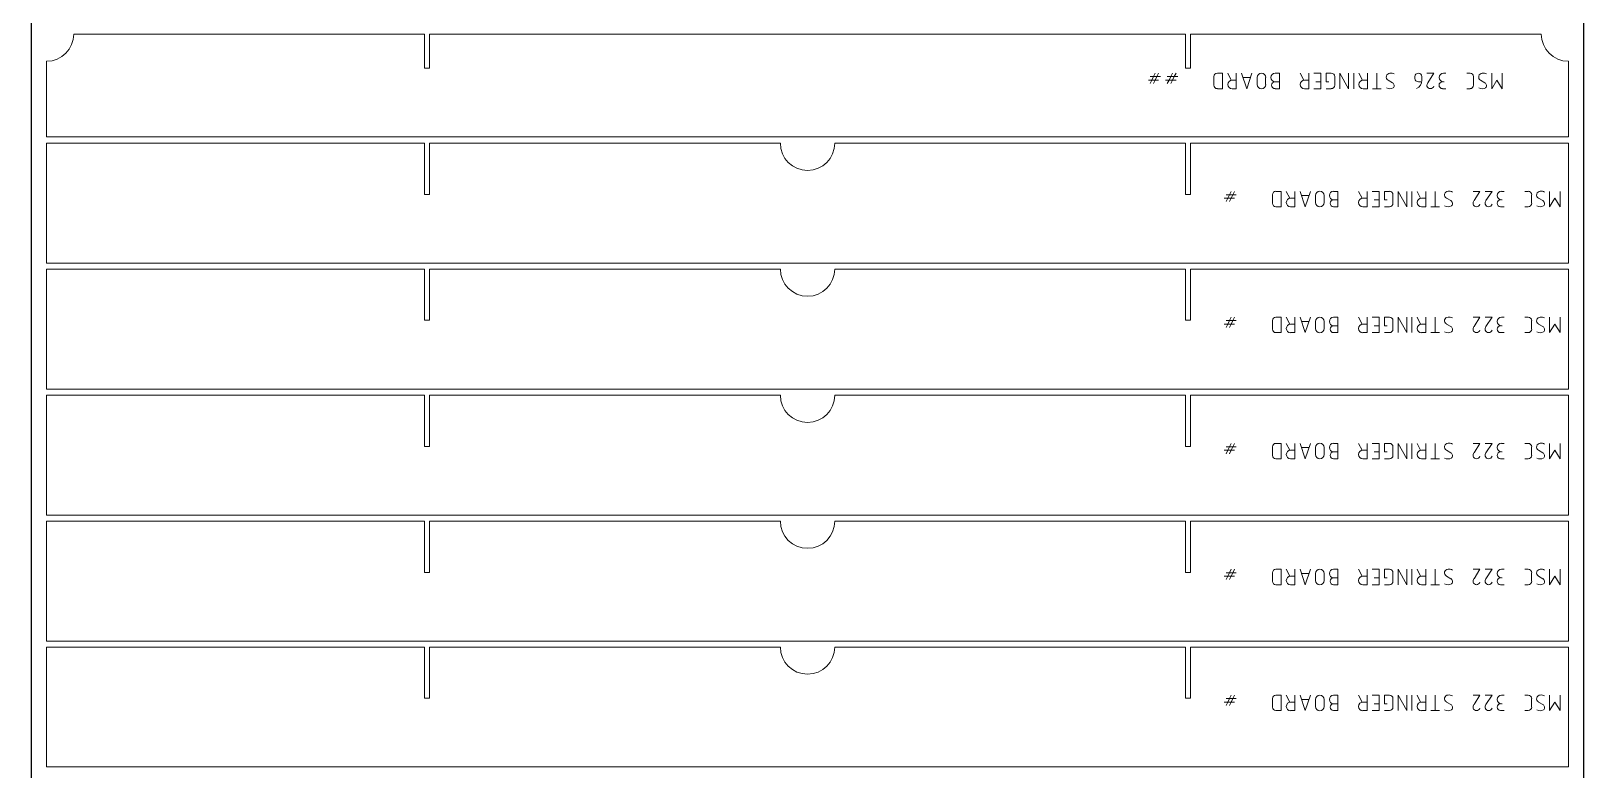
# Model space of a CAD drawing. Header units: millimetres. Extents: x 352 to 5752, y 371 to 2371.
# Drawn here: x 2552 to 3552, y 1351 to 1827 of the extents above; entities that cross this region are included whole.
import ezdxf

# ---------------------------------------------------------------- set-up
doc = ezdxf.new("R2010")
doc.units = ezdxf.units.MM
doc.layers.add('IV_MARK_SURFACE', color=2, linetype='Continuous', lineweight=5)
doc.layers.add('IV_OUTER_PROFILE', color=7, linetype='Continuous', lineweight=5)

msp = doc.modelspace()

# ---------------------------------------------------------------- linework, layer by layer
msp.add_lwpolyline([(2552.5, 371.2), (3552.5, 371.2), (3552.5, 2371.2), (2552.5, 2371.2)], close=True)
at = {"layer": 'IV_MARK_SURFACE'}
for p, q in [((3274.2, 1795.2), (3272, 1795.2)), ((3273.1, 1797.4), (3275.3, 1797.4)), ((3273.1, 1793), (3274.2, 1795.2)), ((3274.2, 1795.2), (3275.3, 1797.4)), ((3276.4, 1795.2), (3274.2, 1795.2)), ((3275.3, 1797.4), (3276.4, 1799.6)), ((3275.3, 1797.4), (3277.5, 1797.4)), ((3276.4, 1795.2), (3275.3, 1793)), ((3277.5, 1797.4), (3276.4, 1795.2)), ((3278.6, 1795.2), (3276.4, 1795.2)), ((3278.6, 1799.6), (3277.5, 1797.4)), ((3277.5, 1797.4), (3279.8, 1797.4)), ((3285.3, 1795.2), (3283.1, 1795.2)), ((3284.2, 1797.4), (3286.4, 1797.4)), ((3284.2, 1793), (3285.3, 1795.2)), ((3285.3, 1795.2), (3286.4, 1797.4)), ((3287.5, 1795.2), (3285.3, 1795.2)), ((3286.4, 1797.4), (3287.5, 1799.6)), ((3286.4, 1797.4), (3288.6, 1797.4)), ((3287.5, 1795.2), (3286.4, 1793)), ((3288.6, 1797.4), (3287.5, 1795.2)), ((3289.8, 1795.2), (3287.5, 1795.2)), ((3289.8, 1799.6), (3288.6, 1797.4)), ((3288.6, 1797.4), (3290.9, 1797.4)), ((3314.2, 1797.4), (3314.2, 1791.9)), ((3319.8, 1799.6), (3316.4, 1799.6)), ((3319.8, 1789.6), (3319.8, 1799.6)), ((3325.3, 1795.2), (3323.1, 1799.6)), ((3325.9, 1795.2), (3328.6, 1795.2)), ((3328.6, 1799.6), (3328.6, 1795.2)), ((3328.6, 1795.2), (3328.6, 1789.6)), ((3332, 1799.6), (3335.3, 1789.6)), ((3337.5, 1796.9), (3333.1, 1796.9)), ((3335.3, 1789.6), (3338.6, 1799.6)), ((3342, 1796.9), (3342, 1792.4)), ((3347.5, 1792.4), (3347.5, 1796.9)), ((3353.6, 1799.6), (3356.4, 1799.6)), ((3353.6, 1794.1), (3356.4, 1794.1)), ((3356.4, 1799.6), (3356.4, 1794.1)), ((3356.4, 1794.1), (3356.4, 1789.6)), ((3372, 1795.2), (3369.8, 1799.6)), ((3372.5, 1795.2), (3375.3, 1795.2)), ((3375.3, 1799.6), (3375.3, 1795.2)), ((3375.3, 1795.2), (3375.3, 1789.6)), ((3378.6, 1799.6), (3383.1, 1799.6)), ((3383.1, 1794.1), (3379.8, 1794.1)), ((3383.1, 1799.6), (3383.1, 1794.1)), ((3383.1, 1794.1), (3383.1, 1789.6)), ((3389.8, 1799.6), (3386.4, 1799.6)), ((3386.4, 1799.6), (3386.4, 1794.1)), ((3386.4, 1794.1), (3388.1, 1794.1)), ((3392, 1791.9), (3392, 1797.4)), ((3400.9, 1789.6), (3395.3, 1799.6)), ((3395.3, 1799.6), (3395.3, 1789.6)), ((3400.9, 1799.6), (3400.9, 1789.6)), ((3404.2, 1799.6), (3404.2, 1789.6)), ((3409.8, 1795.2), (3407.5, 1799.6)), ((3410.3, 1795.2), (3413.1, 1795.2)), ((3413.1, 1799.6), (3413.1, 1795.2)), ((3413.1, 1795.2), (3413.1, 1789.6)), ((3419.2, 1799.6), (3419.2, 1789.6)), ((3426.4, 1795.2), (3429.2, 1793.5)), ((3443.6, 1797.4), (3443.6, 1796.3)), ((3445.9, 1794.1), (3447.5, 1794.1)), ((3448.1, 1795.2), (3448.1, 1797.4)), ((3451.4, 1799.6), (3455.9, 1799.6)), ((3455.9, 1799.6), (3452, 1793.5)), ((3463.6, 1799.6), (3462, 1799.6)), ((3462, 1794.1), (3462.5, 1794.1)), ((3477, 1799.6), (3479.2, 1799.6)), ((3481.4, 1797.4), (3481.4, 1791.9)), ((3485.9, 1795.2), (3488.6, 1793.5)), ((3493.1, 1789.6), (3493.1, 1799.6)), ((3496.4, 1795.2), (3493.1, 1789.6)), ((3499.8, 1789.6), (3496.4, 1795.2)), ((3499.8, 1799.6), (3499.8, 1789.6)), ((3316.4, 1789.6), (3319.8, 1789.6)), ((3328.6, 1789.6), (3325.9, 1789.6)), ((3356.4, 1789.6), (3353.6, 1789.6)), ((3375.3, 1789.6), (3372.5, 1789.6)), ((3383.1, 1789.6), (3378.6, 1789.6)), ((3386.4, 1789.6), (3389.8, 1789.6)), ((3413.1, 1789.6), (3410.3, 1789.6)), ((3419.2, 1789.6), (3416.4, 1789.6)), ((3422, 1789.6), (3419.2, 1789.6)), ((3461.4, 1789.6), (3463.6, 1789.6)), ((3479.2, 1789.6), (3477, 1789.6)), ((3322, 1721.4), (3324.2, 1721.4)), ((3323.1, 1719.2), (3324.2, 1721.4)), ((3324.2, 1721.4), (3325.3, 1723.6)), ((3324.2, 1721.4), (3326.4, 1721.4)), ((3326.4, 1721.4), (3325.3, 1719.2)), ((3327.5, 1723.6), (3326.4, 1721.4)), ((3326.4, 1721.4), (3328.6, 1721.4)), ((3351.9, 1721.4), (3351.9, 1715.9)), ((3357.5, 1723.6), (3354.1, 1723.6)), ((3357.5, 1713.7), (3357.5, 1723.6)), ((3363, 1719.2), (3360.8, 1723.6)), ((3366.3, 1723.6), (3366.3, 1719.2)), ((3369.7, 1723.6), (3373, 1713.7)), ((3375.2, 1720.9), (3370.8, 1720.9)), ((3373, 1713.7), (3376.3, 1723.6)), ((3379.6, 1720.9), (3379.6, 1716.4)), ((3385.2, 1716.4), (3385.2, 1720.9)), ((3391.3, 1723.6), (3394.1, 1723.6)), ((3394.1, 1723.6), (3394.1, 1718.1)), ((3409.6, 1719.2), (3407.4, 1723.6)), ((3412.9, 1723.6), (3412.9, 1719.2)), ((3416.2, 1723.6), (3420.7, 1723.6)), ((3420.7, 1723.6), (3420.7, 1718.1)), ((3427.3, 1723.6), (3424, 1723.6)), ((3424, 1723.6), (3424, 1718.1)), ((3429.5, 1715.9), (3429.5, 1721.4)), ((3438.4, 1713.7), (3432.9, 1723.6)), ((3432.9, 1723.6), (3432.9, 1713.7)), ((3438.4, 1723.6), (3438.4, 1713.7)), ((3441.7, 1723.6), (3441.7, 1713.7)), ((3447.3, 1719.2), (3445.1, 1723.6)), ((3450.6, 1723.6), (3450.6, 1719.2)), ((3456.7, 1723.6), (3456.7, 1713.7)), ((3481.1, 1723.6), (3485.5, 1723.6)), ((3485.5, 1723.6), (3481.7, 1717.6)), ((3488.9, 1723.6), (3493.3, 1723.6)), ((3493.3, 1723.6), (3489.4, 1717.6)), ((3501.1, 1723.6), (3499.4, 1723.6)), ((3514.4, 1723.6), (3516.6, 1723.6)), ((3518.8, 1721.4), (3518.8, 1715.9)), ((3530.4, 1713.7), (3530.4, 1723.6)), ((3537.1, 1723.6), (3537.1, 1713.7)), ((3323.1, 1719.2), (3320.9, 1719.2)), ((3322, 1717), (3323.1, 1719.2)), ((3325.3, 1719.2), (3323.1, 1719.2)), ((3325.3, 1719.2), (3324.2, 1717)), ((3327.5, 1719.2), (3325.3, 1719.2)), ((3354.1, 1713.7), (3357.5, 1713.7)), ((3363.6, 1719.2), (3366.3, 1719.2)), ((3366.3, 1713.7), (3363.6, 1713.7)), ((3366.3, 1719.2), (3366.3, 1713.7)), ((3391.3, 1718.1), (3394.1, 1718.1)), ((3394.1, 1713.7), (3391.3, 1713.7)), ((3394.1, 1718.1), (3394.1, 1713.7)), ((3410.1, 1719.2), (3412.9, 1719.2)), ((3412.9, 1713.7), (3410.1, 1713.7)), ((3412.9, 1719.2), (3412.9, 1713.7)), ((3420.7, 1713.7), (3416.2, 1713.7)), ((3420.7, 1718.1), (3417.3, 1718.1)), ((3420.7, 1718.1), (3420.7, 1713.7)), ((3424, 1718.1), (3425.7, 1718.1)), ((3424, 1713.7), (3427.3, 1713.7)), ((3447.8, 1719.2), (3450.6, 1719.2)), ((3450.6, 1713.7), (3447.8, 1713.7)), ((3450.6, 1719.2), (3450.6, 1713.7)), ((3456.7, 1713.7), (3453.9, 1713.7)), ((3459.5, 1713.7), (3456.7, 1713.7)), ((3463.9, 1719.2), (3466.7, 1717.6)), ((3498.8, 1713.7), (3501.1, 1713.7)), ((3499.4, 1718.1), (3499.9, 1718.1)), ((3516.6, 1713.7), (3514.4, 1713.7)), ((3523.2, 1719.2), (3526, 1717.6)), ((3533.8, 1719.2), (3530.4, 1713.7)), ((3537.1, 1713.7), (3533.8, 1719.2)), ((3322, 1640.4), (3324.2, 1640.4)), ((3323.1, 1638.2), (3324.2, 1640.4)), ((3324.2, 1640.4), (3325.3, 1642.6)), ((3324.2, 1640.4), (3326.4, 1640.4)), ((3326.4, 1640.4), (3325.3, 1638.2)), ((3327.5, 1642.6), (3326.4, 1640.4)), ((3326.4, 1640.4), (3328.6, 1640.4)), ((3351.9, 1640.4), (3351.9, 1634.9)), ((3357.5, 1642.6), (3354.1, 1642.6)), ((3357.5, 1632.7), (3357.5, 1642.6)), ((3363, 1638.2), (3360.8, 1642.6)), ((3366.3, 1642.6), (3366.3, 1638.2)), ((3369.7, 1642.6), (3373, 1632.7)), ((3373, 1632.7), (3376.3, 1642.6)), ((3391.3, 1642.6), (3394.1, 1642.6)), ((3394.1, 1642.6), (3394.1, 1637.1)), ((3409.6, 1638.2), (3407.4, 1642.6)), ((3412.9, 1642.6), (3412.9, 1638.2)), ((3416.2, 1642.6), (3420.7, 1642.6)), ((3420.7, 1642.6), (3420.7, 1637.1)), ((3427.3, 1642.6), (3424, 1642.6)), ((3424, 1642.6), (3424, 1637.1)), ((3429.5, 1634.9), (3429.5, 1640.4)), ((3438.4, 1632.7), (3432.9, 1642.6)), ((3432.9, 1642.6), (3432.9, 1632.7)), ((3438.4, 1642.6), (3438.4, 1632.7)), ((3441.7, 1642.6), (3441.7, 1632.7)), ((3447.3, 1638.2), (3445.1, 1642.6)), ((3450.6, 1642.6), (3450.6, 1638.2)), ((3456.7, 1642.6), (3456.7, 1632.7)), ((3481.1, 1642.6), (3485.5, 1642.6)), ((3485.5, 1642.6), (3481.7, 1636.6)), ((3488.9, 1642.6), (3493.3, 1642.6)), ((3493.3, 1642.6), (3489.4, 1636.6)), ((3501.1, 1642.6), (3499.4, 1642.6)), ((3514.4, 1642.6), (3516.6, 1642.6)), ((3518.8, 1640.4), (3518.8, 1634.9)), ((3530.4, 1632.7), (3530.4, 1642.6)), ((3537.1, 1642.6), (3537.1, 1632.7)), ((3323.1, 1638.2), (3320.9, 1638.2)), ((3322, 1636), (3323.1, 1638.2)), ((3325.3, 1638.2), (3323.1, 1638.2)), ((3325.3, 1638.2), (3324.2, 1636)), ((3327.5, 1638.2), (3325.3, 1638.2)), ((3354.1, 1632.7), (3357.5, 1632.7)), ((3363.6, 1638.2), (3366.3, 1638.2)), ((3366.3, 1632.7), (3363.6, 1632.7)), ((3366.3, 1638.2), (3366.3, 1632.7)), ((3375.2, 1639.9), (3370.8, 1639.9)), ((3379.6, 1639.9), (3379.6, 1635.4)), ((3385.2, 1635.4), (3385.2, 1639.9)), ((3391.3, 1637.1), (3394.1, 1637.1)), ((3394.1, 1632.7), (3391.3, 1632.7)), ((3394.1, 1637.1), (3394.1, 1632.7)), ((3410.1, 1638.2), (3412.9, 1638.2)), ((3412.9, 1632.7), (3410.1, 1632.7)), ((3412.9, 1638.2), (3412.9, 1632.7)), ((3420.7, 1632.7), (3416.2, 1632.7)), ((3420.7, 1637.1), (3417.3, 1637.1)), ((3420.7, 1637.1), (3420.7, 1632.7)), ((3424, 1637.1), (3425.7, 1637.1)), ((3424, 1632.7), (3427.3, 1632.7)), ((3447.8, 1638.2), (3450.6, 1638.2)), ((3450.6, 1632.7), (3447.8, 1632.7)), ((3450.6, 1638.2), (3450.6, 1632.7)), ((3456.7, 1632.7), (3453.9, 1632.7)), ((3459.5, 1632.7), (3456.7, 1632.7)), ((3463.9, 1638.2), (3466.7, 1636.6)), ((3498.8, 1632.7), (3501.1, 1632.7)), ((3499.4, 1637.1), (3499.9, 1637.1)), ((3516.6, 1632.7), (3514.4, 1632.7)), ((3523.2, 1638.2), (3526, 1636.6)), ((3533.8, 1638.2), (3530.4, 1632.7)), ((3537.1, 1632.7), (3533.8, 1638.2)), ((3324.2, 1559.2), (3325.3, 1561.4)), ((3327.5, 1561.4), (3326.4, 1559.2)), ((3357.5, 1561.4), (3354.1, 1561.4)), ((3357.5, 1551.5), (3357.5, 1561.4)), ((3363, 1557), (3360.8, 1561.4)), ((3366.3, 1561.4), (3366.3, 1557)), ((3369.7, 1561.4), (3373, 1551.5)), ((3373, 1551.5), (3376.3, 1561.4)), ((3391.3, 1561.4), (3394.1, 1561.4)), ((3394.1, 1561.4), (3394.1, 1555.9)), ((3409.6, 1557), (3407.4, 1561.4)), ((3412.9, 1561.4), (3412.9, 1557)), ((3416.2, 1561.4), (3420.7, 1561.4)), ((3420.7, 1561.4), (3420.7, 1555.9)), ((3427.3, 1561.4), (3424, 1561.4)), ((3424, 1561.4), (3424, 1555.9)), ((3438.4, 1551.5), (3432.9, 1561.4)), ((3432.9, 1561.4), (3432.9, 1551.5)), ((3438.4, 1561.4), (3438.4, 1551.5)), ((3441.7, 1561.4), (3441.7, 1551.5)), ((3447.3, 1557), (3445.1, 1561.4)), ((3450.6, 1561.4), (3450.6, 1557)), ((3456.7, 1561.4), (3456.7, 1551.5)), ((3481.1, 1561.4), (3485.5, 1561.4)), ((3485.5, 1561.4), (3481.7, 1555.3)), ((3488.9, 1561.4), (3493.3, 1561.4)), ((3493.3, 1561.4), (3489.4, 1555.3)), ((3501.1, 1561.4), (3499.4, 1561.4)), ((3514.4, 1561.4), (3516.6, 1561.4)), ((3530.4, 1551.5), (3530.4, 1561.4)), ((3537.1, 1561.4), (3537.1, 1551.5)), ((3323.1, 1557), (3320.9, 1557)), ((3322, 1559.2), (3324.2, 1559.2)), ((3322, 1554.8), (3323.1, 1557)), ((3323.1, 1557), (3324.2, 1559.2)), ((3325.3, 1557), (3323.1, 1557)), ((3324.2, 1559.2), (3326.4, 1559.2)), ((3325.3, 1557), (3324.2, 1554.8)), ((3326.4, 1559.2), (3325.3, 1557)), ((3327.5, 1557), (3325.3, 1557)), ((3326.4, 1559.2), (3328.6, 1559.2)), ((3351.9, 1559.2), (3351.9, 1553.7)), ((3354.1, 1551.5), (3357.5, 1551.5)), ((3363.6, 1557), (3366.3, 1557)), ((3366.3, 1551.5), (3363.6, 1551.5)), ((3366.3, 1557), (3366.3, 1551.5)), ((3375.2, 1558.7), (3370.8, 1558.7)), ((3379.6, 1558.7), (3379.6, 1554.2)), ((3385.2, 1554.2), (3385.2, 1558.7)), ((3391.3, 1555.9), (3394.1, 1555.9)), ((3394.1, 1551.5), (3391.3, 1551.5)), ((3394.1, 1555.9), (3394.1, 1551.5)), ((3410.1, 1557), (3412.9, 1557)), ((3412.9, 1551.5), (3410.1, 1551.5)), ((3412.9, 1557), (3412.9, 1551.5)), ((3420.7, 1551.5), (3416.2, 1551.5)), ((3420.7, 1555.9), (3417.3, 1555.9)), ((3420.7, 1555.9), (3420.7, 1551.5)), ((3424, 1555.9), (3425.7, 1555.9)), ((3424, 1551.5), (3427.3, 1551.5)), ((3429.5, 1553.7), (3429.5, 1559.2)), ((3447.8, 1557), (3450.6, 1557)), ((3450.6, 1551.5), (3447.8, 1551.5)), ((3450.6, 1557), (3450.6, 1551.5)), ((3456.7, 1551.5), (3453.9, 1551.5)), ((3459.5, 1551.5), (3456.7, 1551.5)), ((3463.9, 1557), (3466.7, 1555.3)), ((3498.8, 1551.5), (3501.1, 1551.5)), ((3499.4, 1555.9), (3499.9, 1555.9)), ((3516.6, 1551.5), (3514.4, 1551.5)), ((3518.8, 1559.2), (3518.8, 1553.7)), ((3523.2, 1557), (3526, 1555.3)), ((3533.8, 1557), (3530.4, 1551.5)), ((3537.1, 1551.5), (3533.8, 1557)), ((3324.2, 1478.2), (3325.3, 1480.4)), ((3327.5, 1480.4), (3326.4, 1478.2)), ((3357.5, 1480.4), (3354.1, 1480.4)), ((3357.5, 1470.5), (3357.5, 1480.4)), ((3363, 1476), (3360.8, 1480.4)), ((3366.3, 1480.4), (3366.3, 1476)), ((3369.7, 1480.4), (3373, 1470.5)), ((3373, 1470.5), (3376.3, 1480.4)), ((3391.3, 1480.4), (3394.1, 1480.4)), ((3394.1, 1480.4), (3394.1, 1474.9)), ((3409.6, 1476), (3407.4, 1480.4)), ((3412.9, 1480.4), (3412.9, 1476)), ((3416.2, 1480.4), (3420.7, 1480.4)), ((3420.7, 1480.4), (3420.7, 1474.9)), ((3427.3, 1480.4), (3424, 1480.4)), ((3424, 1480.4), (3424, 1474.9)), ((3438.4, 1470.5), (3432.9, 1480.4)), ((3432.9, 1480.4), (3432.9, 1470.5)), ((3438.4, 1480.4), (3438.4, 1470.5)), ((3441.7, 1480.4), (3441.7, 1470.5)), ((3447.3, 1476), (3445.1, 1480.4)), ((3450.6, 1480.4), (3450.6, 1476)), ((3456.7, 1480.4), (3456.7, 1470.5)), ((3481.1, 1480.4), (3485.5, 1480.4)), ((3485.5, 1480.4), (3481.7, 1474.3)), ((3488.9, 1480.4), (3493.3, 1480.4)), ((3493.3, 1480.4), (3489.4, 1474.3)), ((3501.1, 1480.4), (3499.4, 1480.4)), ((3514.4, 1480.4), (3516.6, 1480.4)), ((3530.4, 1470.5), (3530.4, 1480.4)), ((3537.1, 1480.4), (3537.1, 1470.5)), ((3323.1, 1476), (3320.9, 1476)), ((3322, 1478.2), (3324.2, 1478.2)), ((3322, 1473.8), (3323.1, 1476)), ((3323.1, 1476), (3324.2, 1478.2)), ((3325.3, 1476), (3323.1, 1476)), ((3324.2, 1478.2), (3326.4, 1478.2)), ((3325.3, 1476), (3324.2, 1473.8)), ((3326.4, 1478.2), (3325.3, 1476)), ((3327.5, 1476), (3325.3, 1476)), ((3326.4, 1478.2), (3328.6, 1478.2)), ((3351.9, 1478.2), (3351.9, 1472.7)), ((3354.1, 1470.5), (3357.5, 1470.5)), ((3363.6, 1476), (3366.3, 1476)), ((3366.3, 1470.5), (3363.6, 1470.5)), ((3366.3, 1476), (3366.3, 1470.5)), ((3375.2, 1477.7), (3370.8, 1477.7)), ((3379.6, 1477.7), (3379.6, 1473.2)), ((3385.2, 1473.2), (3385.2, 1477.7)), ((3391.3, 1474.9), (3394.1, 1474.9)), ((3394.1, 1470.5), (3391.3, 1470.5)), ((3394.1, 1474.9), (3394.1, 1470.5)), ((3410.1, 1476), (3412.9, 1476)), ((3412.9, 1470.5), (3410.1, 1470.5)), ((3412.9, 1476), (3412.9, 1470.5)), ((3420.7, 1470.5), (3416.2, 1470.5)), ((3420.7, 1474.9), (3417.3, 1474.9)), ((3420.7, 1474.9), (3420.7, 1470.5)), ((3424, 1474.9), (3425.7, 1474.9)), ((3424, 1470.5), (3427.3, 1470.5)), ((3429.5, 1472.7), (3429.5, 1478.2)), ((3447.8, 1476), (3450.6, 1476)), ((3450.6, 1470.5), (3447.8, 1470.5)), ((3450.6, 1476), (3450.6, 1470.5)), ((3456.7, 1470.5), (3453.9, 1470.5)), ((3459.5, 1470.5), (3456.7, 1470.5)), ((3463.9, 1476), (3466.7, 1474.3)), ((3498.8, 1470.5), (3501.1, 1470.5)), ((3499.4, 1474.9), (3499.9, 1474.9)), ((3516.6, 1470.5), (3514.4, 1470.5)), ((3518.8, 1478.2), (3518.8, 1472.7)), ((3523.2, 1476), (3526, 1474.3)), ((3533.8, 1476), (3530.4, 1470.5)), ((3537.1, 1470.5), (3533.8, 1476)), ((3323.1, 1395), (3320.9, 1395)), ((3322, 1397.2), (3324.2, 1397.2)), ((3322, 1392.8), (3323.1, 1395)), ((3323.1, 1395), (3324.2, 1397.2)), ((3325.3, 1395), (3323.1, 1395)), ((3324.2, 1397.2), (3325.3, 1399.4)), ((3324.2, 1397.2), (3326.4, 1397.2)), ((3325.3, 1395), (3324.2, 1392.8)), ((3326.4, 1397.2), (3325.3, 1395)), ((3327.5, 1395), (3325.3, 1395)), ((3327.5, 1399.4), (3326.4, 1397.2)), ((3326.4, 1397.2), (3328.6, 1397.2)), ((3351.9, 1397.2), (3351.9, 1391.7)), ((3357.5, 1399.4), (3354.1, 1399.4)), ((3357.5, 1389.5), (3357.5, 1399.4)), ((3363, 1395), (3360.8, 1399.4)), ((3363.6, 1395), (3366.3, 1395)), ((3366.3, 1399.4), (3366.3, 1395)), ((3366.3, 1395), (3366.3, 1389.5)), ((3369.7, 1399.4), (3373, 1389.5)), ((3375.2, 1396.7), (3370.8, 1396.7)), ((3373, 1389.5), (3376.3, 1399.4)), ((3379.6, 1396.7), (3379.6, 1392.2)), ((3385.2, 1392.2), (3385.2, 1396.7)), ((3391.3, 1399.4), (3394.1, 1399.4)), ((3391.3, 1393.9), (3394.1, 1393.9)), ((3394.1, 1399.4), (3394.1, 1393.9)), ((3394.1, 1393.9), (3394.1, 1389.5)), ((3409.6, 1395), (3407.4, 1399.4)), ((3410.1, 1395), (3412.9, 1395)), ((3412.9, 1399.4), (3412.9, 1395)), ((3412.9, 1395), (3412.9, 1389.5)), ((3416.2, 1399.4), (3420.7, 1399.4)), ((3420.7, 1393.9), (3417.3, 1393.9)), ((3420.7, 1399.4), (3420.7, 1393.9)), ((3420.7, 1393.9), (3420.7, 1389.5)), ((3427.3, 1399.4), (3424, 1399.4)), ((3424, 1399.4), (3424, 1393.9)), ((3424, 1393.9), (3425.7, 1393.9)), ((3429.5, 1391.7), (3429.5, 1397.2)), ((3438.4, 1389.5), (3432.9, 1399.4)), ((3432.9, 1399.4), (3432.9, 1389.5)), ((3438.4, 1399.4), (3438.4, 1389.5)), ((3441.7, 1399.4), (3441.7, 1389.5)), ((3447.3, 1395), (3445.1, 1399.4)), ((3447.8, 1395), (3450.6, 1395)), ((3450.6, 1399.4), (3450.6, 1395)), ((3450.6, 1395), (3450.6, 1389.5)), ((3456.7, 1399.4), (3456.7, 1389.5)), ((3463.9, 1395), (3466.7, 1393.3)), ((3481.1, 1399.4), (3485.5, 1399.4)), ((3485.5, 1399.4), (3481.7, 1393.3)), ((3488.9, 1399.4), (3493.3, 1399.4)), ((3493.3, 1399.4), (3489.4, 1393.3)), ((3501.1, 1399.4), (3499.4, 1399.4)), ((3499.4, 1393.9), (3499.9, 1393.9)), ((3514.4, 1399.4), (3516.6, 1399.4)), ((3518.8, 1397.2), (3518.8, 1391.7)), ((3523.2, 1395), (3526, 1393.3)), ((3530.4, 1389.5), (3530.4, 1399.4)), ((3533.8, 1395), (3530.4, 1389.5)), ((3537.1, 1389.5), (3533.8, 1395)), ((3537.1, 1399.4), (3537.1, 1389.5)), ((3354.1, 1389.5), (3357.5, 1389.5)), ((3366.3, 1389.5), (3363.6, 1389.5)), ((3394.1, 1389.5), (3391.3, 1389.5)), ((3412.9, 1389.5), (3410.1, 1389.5)), ((3420.7, 1389.5), (3416.2, 1389.5)), ((3424, 1389.5), (3427.3, 1389.5)), ((3450.6, 1389.5), (3447.8, 1389.5)), ((3456.7, 1389.5), (3453.9, 1389.5)), ((3459.5, 1389.5), (3456.7, 1389.5)), ((3498.8, 1389.5), (3501.1, 1389.5)), ((3516.6, 1389.5), (3514.4, 1389.5))]:
    msp.add_line(p, q, dxfattribs=at)
for centre, radius, start, end in [((3316.4, 1797.4), 2.22, 90, 180), ((3316.4, 1791.9), 2.22, 180, 270), ((3325.9, 1792.4), 2.78, 90, 270), ((3344.8, 1796.9), 2.78, 0, 180), ((3344.8, 1792.4), 2.78, 180, 0), ((3353.6, 1796.9), 2.78, 90, 270), ((3353.6, 1791.9), 2.22, 90, 270), ((3372.5, 1792.4), 2.78, 90, 270), ((3389.8, 1797.4), 2.22, 0, 90), ((3389.8, 1791.9), 2.22, 270, 0), ((3410.3, 1792.4), 2.78, 90, 270), ((3427.6, 1797.2), 2.39, 92.3685, 239.559), ((3427.5, 1794.3), 4.69, 241.7153, 298.2847), ((3428.2, 1796), 3.74, 56.4174, 100.9627), ((3428.1, 1791.6), 2.21, 319.6263, 59.2984), ((3445.9, 1797.4), 2.22, 0, 180), ((3445.9, 1796.3), 2.22, 180, 270), ((3442.3, 1794.9), 5.77, 294.8942, 3.1783), ((3454.4, 1791.7), 3.02, 143.6911, 188.2364), ((3453.6, 1792), 2.32, 196.4047, 343.5953), ((3462, 1796.9), 2.78, 90, 270), ((3461.4, 1791.9), 2.22, 90, 270), ((3479.2, 1797.4), 2.22, 0, 90), ((3479.2, 1791.9), 2.22, 270, 0), ((3487.1, 1797.2), 2.39, 92.3685, 239.559), ((3487, 1794.3), 4.69, 241.7153, 298.2847), ((3487.7, 1796), 3.74, 56.4174, 100.9627), ((3487.5, 1791.6), 2.21, 319.6263, 59.2984), ((3354.1, 1721.4), 2.22, 90, 180), ((3382.4, 1720.9), 2.77, 0, 180), ((3391.3, 1720.9), 2.77, 90, 270), ((3427.3, 1721.4), 2.22, 0, 90), ((3465.1, 1721.3), 2.38, 92.3685, 239.559), ((3465.7, 1720), 3.73, 56.4174, 100.9627), ((3499.4, 1720.9), 2.77, 90, 270), ((3516.6, 1721.4), 2.22, 0, 90), ((3524.4, 1721.3), 2.38, 92.3685, 239.559), ((3525.1, 1720), 3.73, 56.4174, 100.9627), ((3354.1, 1715.9), 2.22, 180, 270), ((3363.6, 1716.4), 2.77, 90, 270), ((3382.4, 1716.4), 2.77, 180, 0), ((3391.3, 1715.9), 2.22, 90, 270), ((3410.1, 1716.4), 2.77, 90, 270), ((3427.3, 1715.9), 2.22, 270, 0), ((3447.8, 1716.4), 2.77, 90, 270), ((3465, 1718.3), 4.68, 241.7153, 298.2847), ((3465.6, 1715.7), 2.21, 319.6263, 59.2984), ((3484.1, 1715.8), 3.02, 143.6911, 188.2364), ((3483.3, 1716), 2.31, 196.4047, 343.5953), ((3491.8, 1715.8), 3.02, 143.6911, 188.2364), ((3491.1, 1716), 2.31, 196.4047, 343.5953), ((3498.8, 1715.9), 2.22, 90, 270), ((3516.6, 1715.9), 2.22, 270, 0), ((3524.3, 1718.3), 4.68, 241.7153, 298.2847), ((3524.9, 1715.7), 2.21, 319.6263, 59.2984), ((3354.1, 1640.4), 2.22, 90, 180), ((3382.4, 1639.9), 2.77, 0, 180), ((3391.3, 1639.9), 2.77, 90, 270), ((3427.3, 1640.4), 2.22, 0, 90), ((3465.1, 1640.3), 2.38, 92.3685, 239.559), ((3465.7, 1639), 3.73, 56.4174, 100.9627), ((3499.4, 1639.9), 2.77, 90, 270), ((3516.6, 1640.4), 2.22, 0, 90), ((3524.4, 1640.3), 2.38, 92.3685, 239.559), ((3525.1, 1639), 3.73, 56.4174, 100.9627), ((3354.1, 1634.9), 2.22, 180, 270), ((3363.6, 1635.4), 2.77, 90, 270), ((3382.4, 1635.4), 2.77, 180, 0), ((3391.3, 1634.9), 2.22, 90, 270), ((3410.1, 1635.4), 2.77, 90, 270), ((3427.3, 1634.9), 2.22, 270, 0), ((3447.8, 1635.4), 2.77, 90, 270), ((3465, 1637.3), 4.68, 241.7153, 298.2847), ((3465.6, 1634.7), 2.21, 319.6263, 59.2984), ((3484.1, 1634.8), 3.02, 143.6911, 188.2364), ((3483.3, 1635), 2.31, 196.4047, 343.5953), ((3491.8, 1634.8), 3.02, 143.6911, 188.2364), ((3491.1, 1635), 2.31, 196.4047, 343.5953), ((3498.8, 1634.9), 2.22, 90, 270), ((3516.6, 1634.9), 2.22, 270, 0), ((3524.3, 1637.3), 4.68, 241.7153, 298.2847), ((3524.9, 1634.7), 2.21, 319.6263, 59.2984), ((3354.1, 1559.2), 2.22, 90, 180), ((3382.4, 1558.7), 2.77, 0, 180), ((3391.3, 1558.7), 2.77, 90, 270), ((3427.3, 1559.2), 2.22, 0, 90), ((3465.1, 1559.1), 2.38, 92.3685, 239.559), ((3465.7, 1557.8), 3.73, 56.4174, 100.9627), ((3499.4, 1558.7), 2.77, 90, 270), ((3516.6, 1559.2), 2.22, 0, 90), ((3524.4, 1559.1), 2.38, 92.3685, 239.559), ((3525.1, 1557.8), 3.73, 56.4174, 100.9627), ((3354.1, 1553.7), 2.22, 180, 270), ((3363.6, 1554.2), 2.77, 90, 270), ((3382.4, 1554.2), 2.77, 180, 0), ((3391.3, 1553.7), 2.22, 90, 270), ((3410.1, 1554.2), 2.77, 90, 270), ((3427.3, 1553.7), 2.22, 270, 0), ((3447.8, 1554.2), 2.77, 90, 270), ((3465, 1556.1), 4.68, 241.7153, 298.2847), ((3465.6, 1553.5), 2.21, 319.6263, 59.2984), ((3484.1, 1553.6), 3.02, 143.6911, 188.2364), ((3483.3, 1553.8), 2.31, 196.4047, 343.5953), ((3491.8, 1553.6), 3.02, 143.6911, 188.2364), ((3491.1, 1553.8), 2.31, 196.4047, 343.5953), ((3498.8, 1553.7), 2.22, 90, 270), ((3516.6, 1553.7), 2.22, 270, 0), ((3524.3, 1556.1), 4.68, 241.7153, 298.2847), ((3524.9, 1553.5), 2.21, 319.6263, 59.2984), ((3354.1, 1478.2), 2.22, 90, 180), ((3382.4, 1477.7), 2.77, 0, 180), ((3391.3, 1477.7), 2.77, 90, 270), ((3427.3, 1478.2), 2.22, 0, 90), ((3465.1, 1478.1), 2.38, 92.3685, 239.559), ((3465.7, 1476.8), 3.73, 56.4174, 100.9627), ((3499.4, 1477.7), 2.77, 90, 270), ((3516.6, 1478.2), 2.22, 0, 90), ((3524.4, 1478.1), 2.38, 92.3685, 239.559), ((3525.1, 1476.8), 3.73, 56.4174, 100.9627), ((3354.1, 1472.7), 2.22, 180, 270), ((3363.6, 1473.2), 2.77, 90, 270), ((3382.4, 1473.2), 2.77, 180, 0), ((3391.3, 1472.7), 2.22, 90, 270), ((3410.1, 1473.2), 2.77, 90, 270), ((3427.3, 1472.7), 2.22, 270, 0), ((3447.8, 1473.2), 2.77, 90, 270), ((3465, 1475.1), 4.68, 241.7153, 298.2847), ((3465.6, 1472.5), 2.21, 319.6263, 59.2984), ((3484.1, 1472.6), 3.02, 143.6911, 188.2364), ((3483.3, 1472.8), 2.31, 196.4047, 343.5953), ((3491.8, 1472.6), 3.02, 143.6911, 188.2364), ((3491.1, 1472.8), 2.31, 196.4047, 343.5953), ((3498.8, 1472.7), 2.22, 90, 270), ((3516.6, 1472.7), 2.22, 270, 0), ((3524.3, 1475.1), 4.68, 241.7153, 298.2847), ((3524.9, 1472.5), 2.21, 319.6263, 59.2984), ((3354.1, 1397.2), 2.22, 90, 180), ((3354.1, 1391.7), 2.22, 180, 270), ((3363.6, 1392.2), 2.77, 90, 270), ((3382.4, 1396.7), 2.77, 0, 180), ((3382.4, 1392.2), 2.77, 180, 0), ((3391.3, 1396.7), 2.77, 90, 270), ((3391.3, 1391.7), 2.22, 90, 270), ((3410.1, 1392.2), 2.77, 90, 270), ((3427.3, 1397.2), 2.22, 0, 90), ((3427.3, 1391.7), 2.22, 270, 0), ((3447.8, 1392.2), 2.77, 90, 270), ((3465.1, 1397.1), 2.38, 92.3685, 239.559), ((3465, 1394.1), 4.68, 241.7153, 298.2847), ((3465.7, 1395.8), 3.73, 56.4174, 100.9627), ((3465.6, 1391.5), 2.21, 319.6263, 59.2984), ((3484.1, 1391.6), 3.02, 143.6911, 188.2364), ((3483.3, 1391.8), 2.31, 196.4047, 343.5953), ((3491.8, 1391.6), 3.02, 143.6911, 188.2364), ((3491.1, 1391.8), 2.31, 196.4047, 343.5953), ((3499.4, 1396.7), 2.77, 90, 270), ((3498.8, 1391.7), 2.22, 90, 270), ((3516.6, 1397.2), 2.22, 0, 90), ((3516.6, 1391.7), 2.22, 270, 0), ((3524.4, 1397.1), 2.38, 92.3685, 239.559), ((3524.3, 1394.1), 4.68, 241.7153, 298.2847), ((3525.1, 1395.8), 3.73, 56.4174, 100.9627), ((3524.9, 1391.5), 2.21, 319.6263, 59.2984)]:
    msp.add_arc(centre, radius, start, end, dxfattribs=at)
at = {"layer": 'IV_OUTER_PROFILE'}
for p, q in [((2580, 1824.8), (2805.9, 1824.8)), ((2805.9, 1802.8), (2805.9, 1824.8)), ((2809.1, 1824.8), (2809.1, 1802.8)), ((2809.1, 1824.8), (3295.9, 1824.8)), ((3295.9, 1802.8), (3295.9, 1824.8)), ((3299.1, 1824.8), (3299.1, 1802.8)), ((3299.1, 1824.8), (3525, 1824.8)), ((2562.5, 1807.3), (2562.5, 1758.6)), ((2809.1, 1802.8), (2805.9, 1802.8)), ((3299.1, 1802.8), (3295.9, 1802.8)), ((3542.5, 1807.3), (3542.5, 1758.6)), ((2562.5, 1758.6), (3542.5, 1758.6)), ((2562.5, 1754.6), (2805.9, 1754.6)), ((2562.5, 1754.6), (2562.5, 1677.4)), ((2805.9, 1721.6), (2805.9, 1754.6)), ((2809.1, 1754.6), (2809.1, 1721.6)), ((2809.1, 1754.6), (3035, 1754.6)), ((3070, 1754.6), (3295.9, 1754.6)), ((3295.9, 1721.6), (3295.9, 1754.6)), ((3299.1, 1754.6), (3299.1, 1721.6)), ((3299.1, 1754.6), (3542.5, 1754.6)), ((3542.5, 1754.6), (3542.5, 1677.4)), ((2809.1, 1721.6), (2805.9, 1721.6)), ((3299.1, 1721.6), (3295.9, 1721.6)), ((2562.5, 1677.4), (3542.5, 1677.4)), ((2562.5, 1673.6), (2805.9, 1673.6)), ((2562.5, 1673.6), (2562.5, 1596.4)), ((2805.9, 1640.6), (2805.9, 1673.6)), ((2809.1, 1673.6), (2809.1, 1640.6)), ((2809.1, 1673.6), (3035, 1673.6)), ((3070, 1673.6), (3295.9, 1673.6)), ((3295.9, 1640.6), (3295.9, 1673.6)), ((3299.1, 1673.6), (3299.1, 1640.6)), ((3299.1, 1673.6), (3542.5, 1673.6)), ((3542.5, 1673.6), (3542.5, 1596.4)), ((2809.1, 1640.6), (2805.9, 1640.6)), ((3299.1, 1640.6), (3295.9, 1640.6)), ((2562.5, 1596.4), (3542.5, 1596.4)), ((2562.5, 1592.4), (2805.9, 1592.4)), ((2562.5, 1592.4), (2562.5, 1515.2)), ((2805.9, 1559.4), (2805.9, 1592.4)), ((2809.1, 1592.4), (2809.1, 1559.4)), ((2809.1, 1592.4), (3035, 1592.4)), ((3070, 1592.4), (3295.9, 1592.4)), ((3295.9, 1559.4), (3295.9, 1592.4)), ((3299.1, 1592.4), (3299.1, 1559.4)), ((3299.1, 1592.4), (3542.5, 1592.4)), ((3542.5, 1592.4), (3542.5, 1515.2)), ((2809.1, 1559.4), (2805.9, 1559.4)), ((3299.1, 1559.4), (3295.9, 1559.4)), ((2562.5, 1515.2), (3542.5, 1515.2)), ((2562.5, 1511.4), (2805.9, 1511.4)), ((2562.5, 1511.4), (2562.5, 1434.2)), ((2805.9, 1478.4), (2805.9, 1511.4)), ((2809.1, 1511.4), (2809.1, 1478.4)), ((2809.1, 1511.4), (3035, 1511.4)), ((3070, 1511.4), (3295.9, 1511.4)), ((3295.9, 1478.4), (3295.9, 1511.4)), ((3299.1, 1511.4), (3299.1, 1478.4)), ((3299.1, 1511.4), (3542.5, 1511.4)), ((3542.5, 1511.4), (3542.5, 1434.2)), ((2809.1, 1478.4), (2805.9, 1478.4)), ((3299.1, 1478.4), (3295.9, 1478.4)), ((2562.5, 1434.2), (3542.5, 1434.2)), ((2562.5, 1430.4), (2805.9, 1430.4)), ((2562.5, 1430.4), (2562.5, 1353.2)), ((2805.9, 1397.4), (2805.9, 1430.4)), ((2809.1, 1430.4), (2809.1, 1397.4)), ((2809.1, 1430.4), (3035, 1430.4)), ((3070, 1430.4), (3295.9, 1430.4)), ((3295.9, 1397.4), (3295.9, 1430.4)), ((3299.1, 1430.4), (3299.1, 1397.4)), ((3299.1, 1430.4), (3542.5, 1430.4)), ((3542.5, 1430.4), (3542.5, 1353.2)), ((2809.1, 1397.4), (2805.9, 1397.4)), ((3299.1, 1397.4), (3295.9, 1397.4)), ((2562.5, 1353.2), (3542.5, 1353.2))]:
    msp.add_line(p, q, dxfattribs=at)
for centre, start, end in [((2562.5, 1824.8), 270, 0), ((3542.5, 1824.8), 180, 270), ((3052.5, 1754.6), 180, 0), ((3052.5, 1673.6), 180, 0), ((3052.5, 1592.4), 180, 0), ((3052.5, 1511.4), 180, 0), ((3052.5, 1430.4), 180, 0)]:
    msp.add_arc(centre, 17.5, start, end, dxfattribs=at)

doc.saveas('drawing.dxf')
